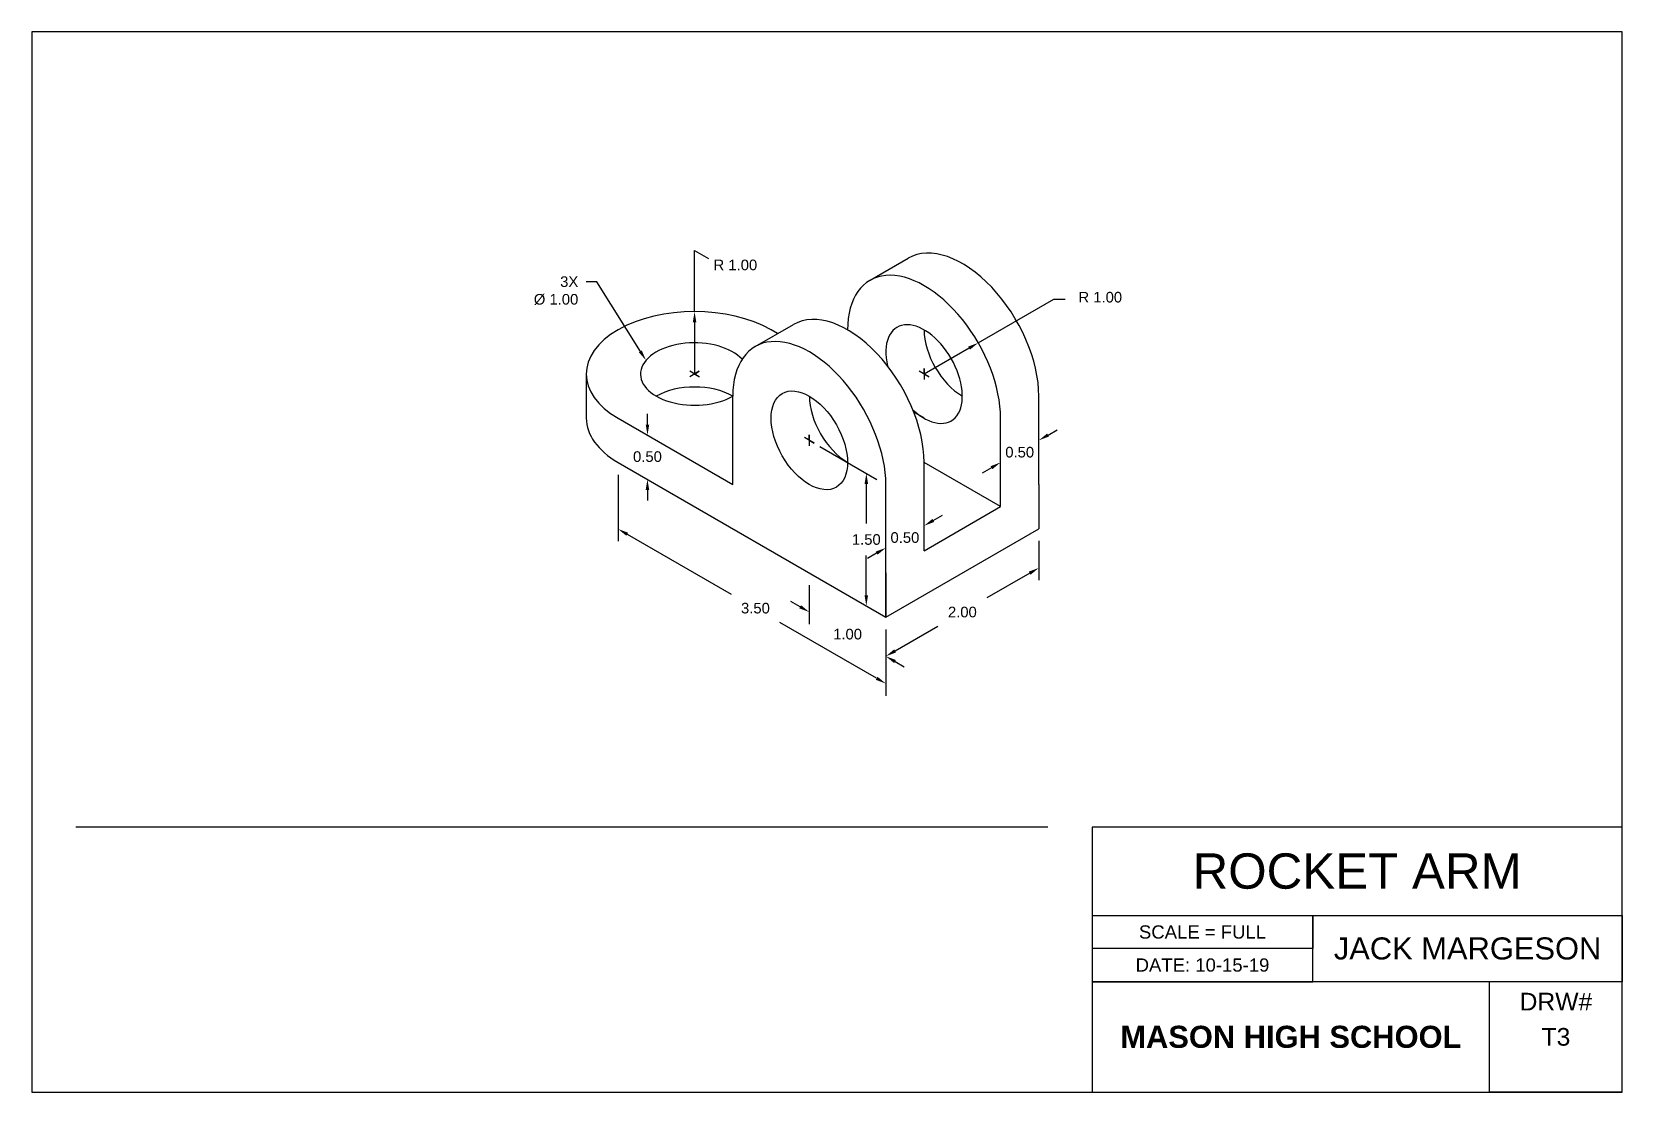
# Model space of a CAD drawing. Header units: inches. Extents: x 0 to 18, y 0 to 12.
import ezdxf
from ezdxf import colors
from ezdxf.entities.mleader import LeaderData, LeaderLine
from ezdxf.math import Vec2, Vec3

# ---------------------------------------------------------------- set-up
doc = ezdxf.new("R2010")
doc.units = ezdxf.units.IN
doc.header["$MEASUREMENT"] = 0
doc.layers.add('dims', color=3, linetype='Continuous')
doc.styles.get("Standard").update_dxf_attribs({"font": 'arial.ttf'})
doc.dimstyles.get("Standard").update_dxf_attribs({"dimtxt": 0.12, "dimasz": 0.12, "dimexe": 0.12, "dimexo": 0.12, "dimgap": 0.12, "dimtad": 0, "dimtih": 1, "dimtoh": 1, "dimrnd": 0.005, "dimzin": 0, "dimdsep": 46, "dimtxsty": 'Standard', "dimcen": 0.09, "dimadec": 0, "dimazin": 0, "dimtfac": 1, "dimtofl": 0, "dimtmove": 0, "dimatfit": 3, "dimfxl": 1, "dimtolj": 1, "dimtzin": 0, "dimarcsym": 0})

# ---------------------------------------------------------------- blocks, each defined once
blk = doc.blocks.new('*D1')
at = {"color": 0, "lineweight": -2, "transparency": 16777216}
for p, q in [((6.635, 6.988), (6.635, 6.235)), ((6.739, 6.314), (7.914, 5.636)), ((9.562, 4.684), (8.465, 5.317)), ((9.666, 5.238), (9.666, 4.485))]:
    blk.add_line(p, q, dxfattribs=at)
at = {"color": 0, "transparency": 16777216}
for points in [[(6.749, 6.331), (6.729, 6.297), (6.635, 6.374)], [(9.572, 4.701), (9.552, 4.667), (9.666, 4.624)]]:
    blk.add_solid(points, dxfattribs=at)
at = {"layer": 'Defpoints', "color": 0, "transparency": 16777216}
for p in [(6.635, 7.127), (9.666, 5.377), (9.666, 4.624)]:
    blk.add_point(p, dxfattribs=at)
at = {"color": 0, "transparency": 16777216, "insert": (8.19, 5.477), "char_height": 0.12, "attachment_point": 5}
blk.add_mtext('\\A1;3.50', dxfattribs=at)
blk = doc.blocks.new('*D2')
at = {"color": 0, "lineweight": -2, "transparency": 16777216}
for p, q in [((8.8, 5.738), (8.8, 5.295)), ((8.696, 5.493), (8.592, 5.553)), ((9.666, 5.238), (9.666, 4.795)), ((9.77, 4.873), (9.874, 4.813))]:
    blk.add_line(p, q, dxfattribs=at)
at = {"color": 0, "transparency": 16777216}
for points in [[(8.706, 5.511), (8.686, 5.476), (8.8, 5.433)], [(9.78, 4.891), (9.76, 4.856), (9.666, 4.933)]]:
    blk.add_solid(points, dxfattribs=at)
at = {"layer": 'Defpoints', "color": 0, "transparency": 16777216}
for p in [(8.8, 5.877), (9.666, 5.377), (9.666, 4.933)]:
    blk.add_point(p, dxfattribs=at)
at = {"color": 0, "transparency": 16777216, "insert": (9.233, 5.183), "char_height": 0.12, "attachment_point": 5}
blk.add_mtext('\\A1;1.00', dxfattribs=at)
blk = doc.blocks.new('*D3')
at = {"color": 0, "lineweight": -2, "transparency": 16777216}
for p, q in [((11.398, 6.238), (11.398, 5.795)), ((11.294, 5.873), (10.809, 5.593)), ((9.666, 5.238), (9.666, 4.795)), ((9.77, 4.993), (10.256, 5.274))]:
    blk.add_line(p, q, dxfattribs=at)
at = {"color": 0, "transparency": 16777216}
for points in [[(11.284, 5.891), (11.304, 5.856), (11.398, 5.933)], [(9.76, 5.011), (9.78, 4.976), (9.666, 4.933)]]:
    blk.add_solid(points, dxfattribs=at)
at = {"layer": 'Defpoints', "color": 0, "transparency": 16777216}
for p in [(11.398, 6.377), (11.398, 5.933), (9.666, 5.377)]:
    blk.add_point(p, dxfattribs=at)
at = {"color": 0, "transparency": 16777216, "insert": (10.532, 5.433), "char_height": 0.12, "attachment_point": 5}
blk.add_mtext('\\A1;2.00', dxfattribs=at)

msp = doc.modelspace()

# ---------------------------------------------------------------- linework, layer by layer
for p, q in [((18, 12), (0, 12)), ((0, 12), (0, 0)), ((18, 12), (0, 12)), ((0, 12), (0, 0)), ((18, 0), (18, 12)), ((18, 0), (18, 12)), ((9.487, 9.188), (9.92, 9.438)), ((8.188, 8.438), (8.621, 8.688)), ((8.441, 8.584), (8.367, 8.627)), ((6.276, 8.127), (6.276, 7.627)), ((7.934, 6.877), (7.934, 7.877)), ((11.398, 6.877), (11.398, 7.877)), ((6.635, 7.627), (7.934, 6.877)), ((10.099, 7.627), (9.983, 7.694)), ((10.965, 6.627), (10.965, 7.627)), ((6.635, 7.127), (9.666, 5.377)), ((10.099, 6.127), (10.099, 7.127)), ((10.965, 6.627), (10.099, 7.127)), ((9.666, 5.377), (9.666, 6.877)), ((11.398, 6.877), (11.398, 6.377)), ((10.099, 6.127), (10.965, 6.627)), ((9.666, 5.377), (11.398, 6.377)), ((11.5, 3), (0.5, 3)), ((18, 3), (12, 3)), ((12, 3), (12, 0)), ((12, 3), (12, 2)), ((18, 0), (18, 3)), ((12, 2), (18, 2)), ((14.5, 1.25), (14.5, 2)), ((14.5, 2), (14.5, 1.625)), ((18, 2), (18, 1.25)), ((14.5, 1.625), (12, 1.625)), ((18, 1.25), (12, 1.25)), ((12, 1.25), (14.5, 1.25)), ((16.5, 0), (16.5, 1.25)), ((0, 0), (18, 0)), ((0, 0), (18, 0)), ((18, 0), (16.5, 0)), ((18, 0), (16.5, 0))]:
    msp.add_line(p, q)
at = {"color": 3}
for p, q in [((7.501, 8.834), (7.501, 9.526)), ((7.501, 9.526), (7.66, 9.434)), ((10.712, 8.48), (11.569, 8.975)), ((11.569, 8.975), (11.695, 8.975)), ((7.555, 8.158), (7.447, 8.096)), ((7.555, 8.096), (7.447, 8.158)), ((7.501, 8.127), (7.555, 8.158)), ((7.501, 8.127), (7.555, 8.096)), ((10.153, 8.096), (10.045, 8.158)), ((10.099, 8.127), (10.099, 8.189)), ((10.099, 8.189), (10.099, 8.064)), ((10.099, 8.127), (10.153, 8.096)), ((6.968, 7.555), (6.968, 7.675)), ((8.854, 7.346), (8.746, 7.408)), ((8.8, 7.377), (8.8, 7.439)), ((8.8, 7.439), (8.8, 7.314)), ((11.502, 7.437), (11.606, 7.497)), ((8.8, 7.377), (8.854, 7.346)), ((8.92, 7.308), (9.565, 6.935)), ((10.861, 7.067), (10.757, 7.007)), ((9.445, 6.884), (9.445, 6.436)), ((6.968, 6.815), (6.968, 6.695)), ((10.203, 6.47), (10.307, 6.53)), ((9.445, 5.624), (9.445, 6.073)), ((9.562, 6.1), (9.458, 6.04))]:
    msp.add_line(p, q, dxfattribs=at)
at = {"color": 3, "linetype": 'ByBlock', "lineweight": -2}
for points in [[(7.501, 8.714), (7.501, 8.127)], [(10.608, 8.42), (10.099, 8.127)]]:
    msp.add_lwpolyline(points, dxfattribs=at)
msp.add_lwpolyline([(9.666, 5.877), (9.666, 5.377)])
for centre, major_axis, start_param, end_param in [((10.532, 8.377), (0.612, -1.061), 7.068583, 9.424778), ((10.099, 8.127), (0.612, -1.061), 7.068583, 10.210176), ((7.501, 8.127), (-1.225, 0), 3.926991, 7.068583), ((9.233, 7.627), (0.612, -1.061), 7.068583, 9.424778), ((10.099, 8.127), (0.306, -0.53), 5.199084, 10.508879), ((7.501, 8.127), (-0.612, 0), 3.63662, 8.63938), ((8.8, 7.377), (0.612, -1.061), 7.068583, 10.210176), ((10.532, 8.377), (0.306, -0.53), 3.926991, 5.497787), ((7.501, 7.627), (-0.612, 0), 3.926991, 5.497787), ((9.233, 7.627), (0.306, -0.53), 3.926991, 5.497787), ((7.501, 7.627), (-1.225, 0), 6.283185, 7.068583)]:
    msp.add_ellipse(centre, major_axis=major_axis, ratio=0.57735, start_param=start_param, end_param=end_param)
msp.add_ellipse((8.8, 7.377), major_axis=(0.306, -0.53), ratio=0.57735)
at = {"color": 3}
for points in [[(7.481, 8.714), (7.501, 8.834), (7.521, 8.714)], [(10.598, 8.438), (10.712, 8.48), (10.618, 8.403)], [(6.948, 7.555), (6.988, 7.555), (6.968, 7.435)], [(11.492, 7.454), (11.512, 7.42), (11.398, 7.377)], [(10.851, 7.084), (10.871, 7.05), (10.965, 7.127)], [(6.948, 6.815), (6.988, 6.815), (6.968, 6.935)], [(9.425, 6.884), (9.465, 6.884), (9.445, 7.004)], [(10.193, 6.488), (10.213, 6.453), (10.099, 6.41)], [(9.552, 6.118), (9.572, 6.083), (9.666, 6.16)], [(9.425, 5.624), (9.465, 5.624), (9.445, 5.504)]]:
    msp.add_solid(points, dxfattribs=at)

# ---------------------------------------------------------------- texts
at = {"color": 3, "char_height": 0.12, "attachment_point": 5}
for s, insert in [('\\A1;R 1.00', (7.963, 9.361)), ('\\A1;R 1.00', (12.093, 8.996)), ('\\A1;0.50', (6.968, 7.192)), ('\\A1;0.50', (11.181, 7.242)), ('\\A1;1.50', (9.445, 6.254)), ('\\A1;0.50', (9.882, 6.276))]:
    msp.add_mtext(s, dxfattribs=dict(at, insert=insert))
for s, width, insert, char_height, attachment_point in [('ROCKET ARM', 6, (15, 2.5), 0.4, 5), ('SCALE = FULL', 2.5, (13.25, 1.812), 0.15, 5), ('DATE: 10-15-19', 2.5, (13.25, 1.438), 0.15, 5), ('DRW#', 1.5, (17.25, 1.125), 0.2, 2), ('{\\fArial|b1|i0|c0|p34;MASON HIGH SCHOOL}', 4.5, (14.25, 0.625), 0.25, 5), ('T3', 1.5, (17.25, 0.625), 0.2, 5)]:
    msp.add_mtext_dynamic_manual_height_columns(s, width=width, gutter_width=1, heights=[0], dxfattribs=dict(insert=insert, char_height=char_height, attachment_point=attachment_point))
at = {"layer": 'dims', "color": 3, "insert": (16.25, 1.625), "char_height": 0.25, "attachment_point": 5}
msp.add_mtext_dynamic_manual_height_columns('{\\C0;JACK MARGESON}', width=3.5, gutter_width=1, heights=[0], dxfattribs=at)

# ---------------------------------------------------------------- dimensions: what is measured, and where the dimension line sits
at = {"color": 3}
dim = msp.add_linear_dim(base=(9.666, 4.624), p1=(6.635, 7.127), p2=(9.666, 5.377), angle=330, dimstyle='Standard', dxfattribs=at)
dim.commit()
dim.dimension.update_dxf_attribs({"geometry": '*D1', "text_midpoint": (8.19, 5.477), "dimtype": 161})
for p1, p2, picture, middle in [((9.666, 5.377), (11.398, 6.377), '*D3', (10.532, 5.433)), ((8.8, 5.877), (9.666, 5.377), '*D2', (9.233, 5.183))]:
    dim = msp.add_aligned_dim(p1=p1, p2=p2, distance=-0.384, dimstyle='Standard', dxfattribs=at)
    dim.commit()
    dim.dimension.update_dxf_attribs({"geometry": picture, "text_midpoint": middle})

# ---------------------------------------------------------------- leaders
ml = msp.add_multileader_mtext('Standard', dxfattribs=at)
ml.set_content('3X\\P%%C 1.00', color=3)
ml.set_leader_properties()
ml.build(insert=Vec2(0, 0))
ml.multileader.update_dxf_attribs({"dogleg_length": 0.12, "arrow_head_size": 0.12})
ctx = ml.context
ctx.base_point, ctx.char_height, ctx.arrow_head_size, ctx.landing_gap_size, ctx.plane_origin = Vec3(5.607, 9.171), 0.12, 0.12, 0.09, Vec3(6.951, 8.282)
ctx.text_align_type = 2
notes = []
notes.append((ctx, [(0, (1, 1, 0), (6.395, 9.171), (-1, 0), 0.12, [(0, [(6.951, 8.282)], 0, [])])]))
ctx.mtext.insert, ctx.mtext.alignment, ctx.mtext.flow_direction = Vec3(6.185, 9.233), 3, 5
for ctx, leaders in notes:
    for number, flags, end, landing, length, lines in leaders:
        leader = LeaderData()
        leader.index, (leader.has_last_leader_line, leader.has_dogleg_vector, leader.attachment_direction) = number, flags
        leader.last_leader_point, leader.dogleg_vector, leader.dogleg_length = Vec3(end), Vec3(landing), length
        for number, points, colour, breaks in lines:
            line = LeaderLine()
            line.index, line.vertices, line.color, line.breaks = number, Vec3.list(points), colors.encode_raw_color(colour), breaks
            leader.lines.append(line)
        ctx.leaders.append(leader)

doc.saveas('drawing.dxf')
